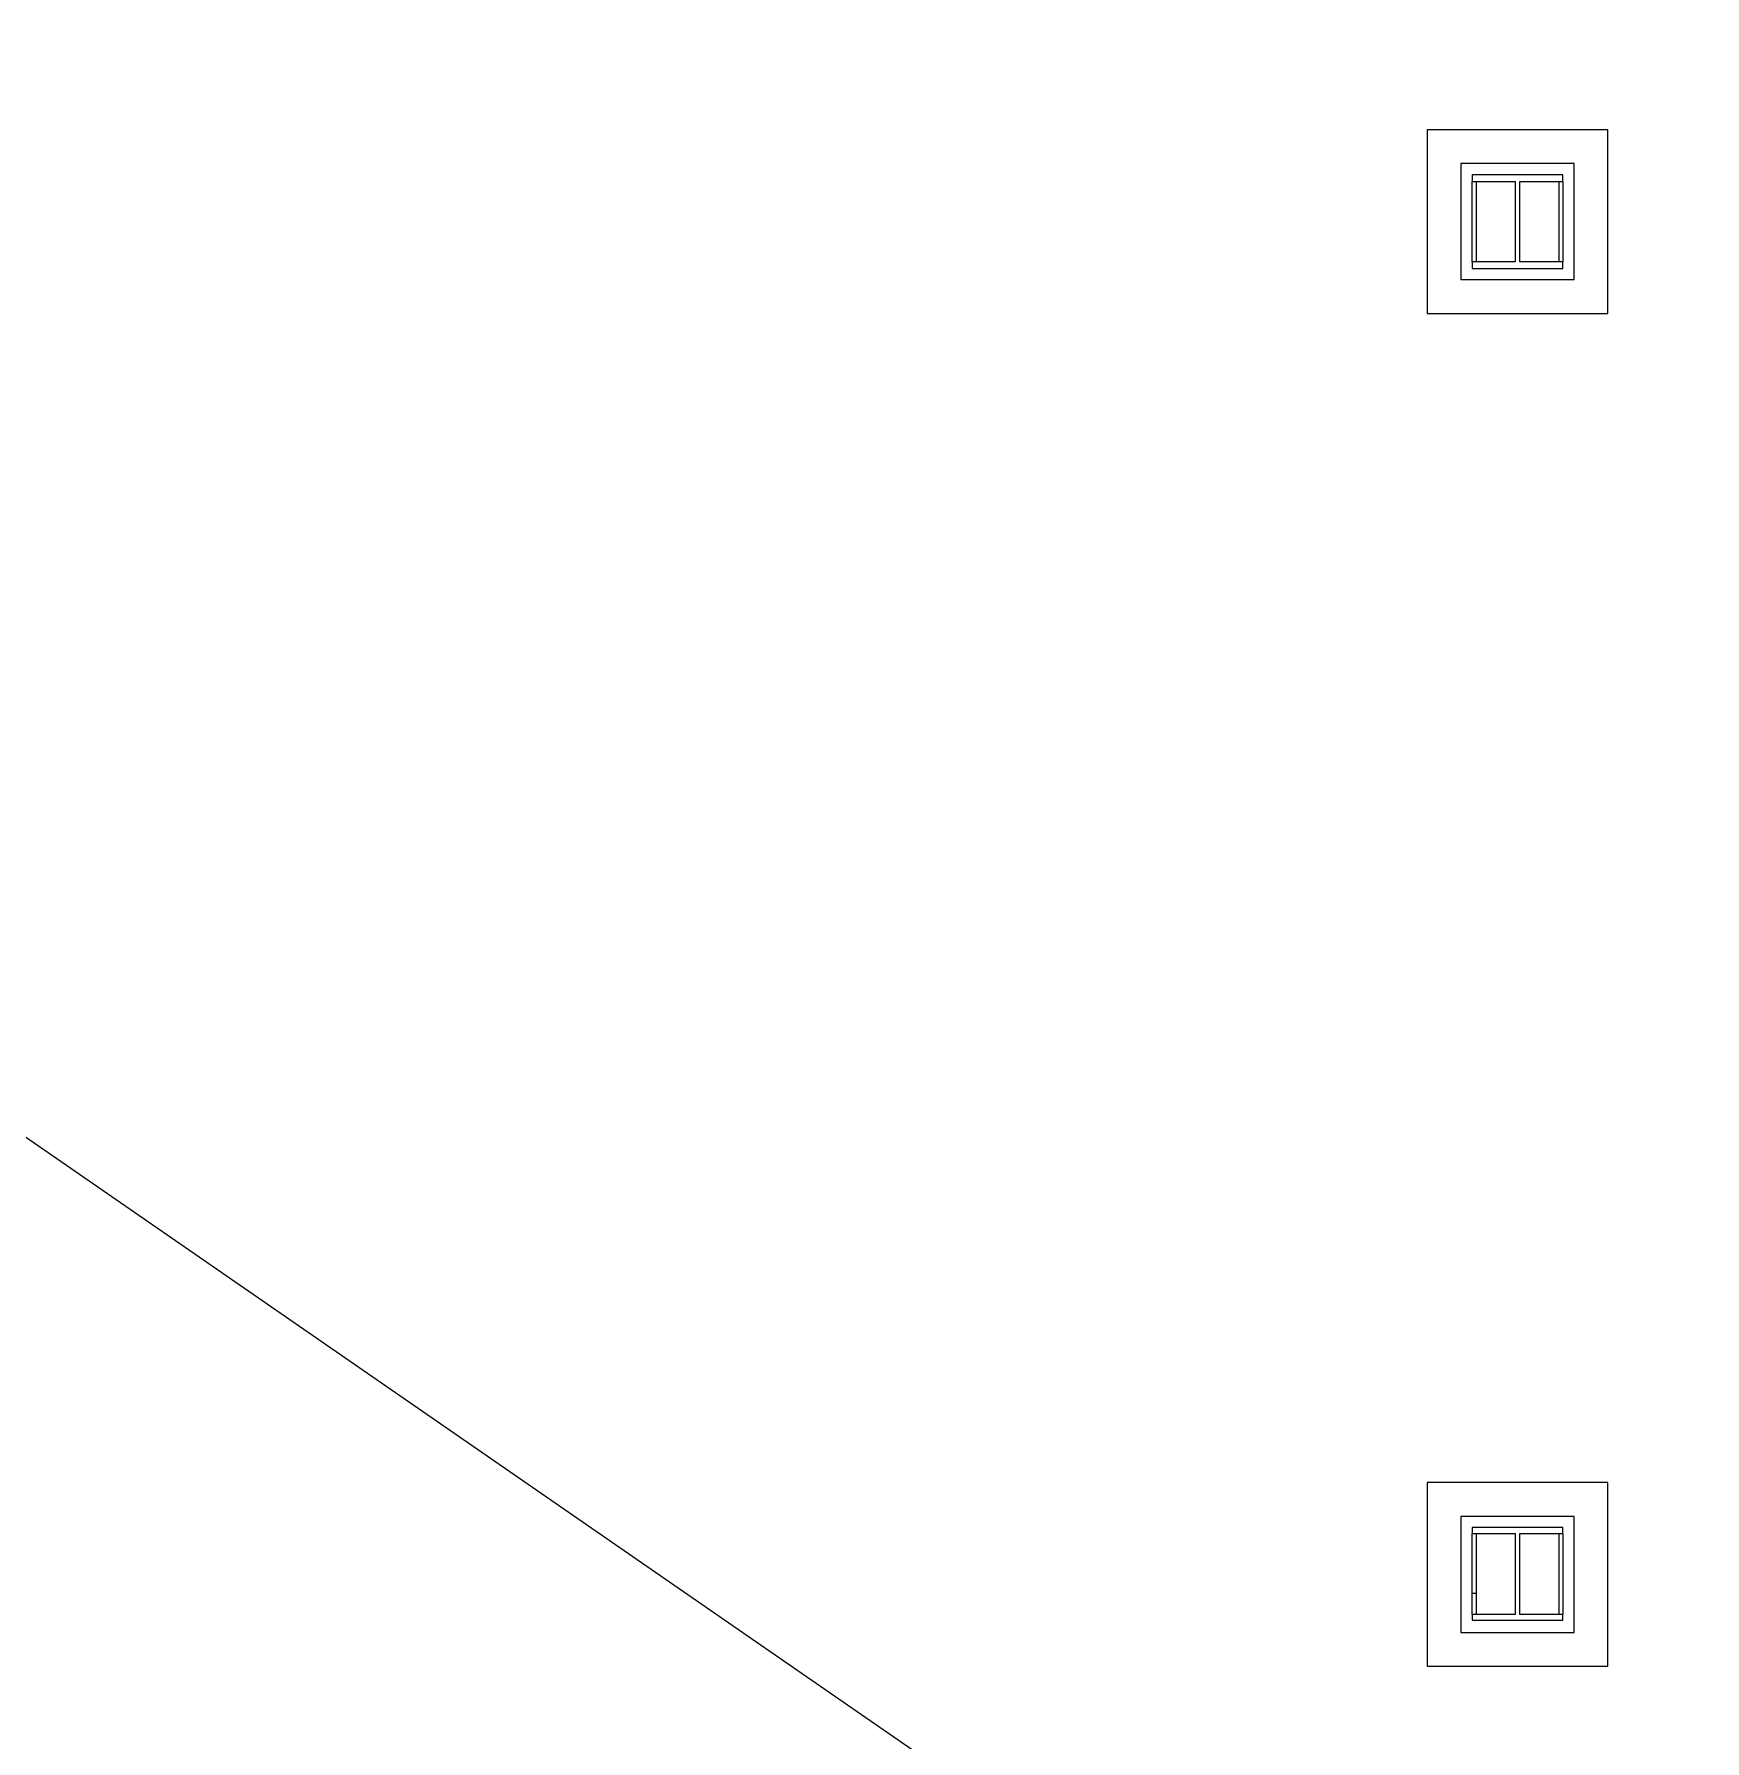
# Model space of a CAD drawing. Header units: millimetres. Extents: x -15161 to 10473752, y -72817 to 33960.
# Drawn here: x -955 to -214, y -23369 to -22611 of the extents above; entities that cross this region are included whole.
import ezdxf

# ---------------------------------------------------------------- set-up
doc = ezdxf.new("R2010")
doc.units = ezdxf.units.MM
doc.layers.add('PDF_幾何圖形', color=7, linetype='Continuous')

# ---------------------------------------------------------------- blocks, each defined once
blk = doc.blocks.new('庫板1140116')
at = {"color": 94}
for points in [[(-337.38, -22735.21), (-257.16, -22735.21), (-257.16, -22653.71), (-337.38, -22653.71)], [(-322.38, -22720.21), (-272.16, -22720.21), (-272.16, -22668.71), (-322.38, -22668.71)], [(-337.38, -23335.59), (-257.16, -23335.59), (-257.16, -23254.1), (-337.38, -23254.1)], [(-322.38, -23320.59), (-272.16, -23320.59), (-272.16, -23269.1), (-322.38, -23269.1)]]:
    blk.add_lwpolyline(points, close=True, dxfattribs=at)
blk = doc.blocks.new('建築底圖1140116')
at = {"layer": 'PDF_幾何圖形', "lineweight": 0}
for points in [[(-317.38, -22712.24), (-317.38, -22715.21), (-277.16, -22715.21), (-277.16, -22712.24), (-296.21, -22712.24), (-296.21, -22676.68), (-277.16, -22676.68), (-277.16, -22673.71), (-317.38, -22673.71), (-317.38, -22676.68), (-298.33, -22676.68), (-298.33, -22712.24)], [(-317.38, -22712.24), (-317.38, -22676.68), (-315.68, -22676.68), (-315.68, -22712.24)], [(-278.85, -22712.24), (-278.85, -22676.68), (-277.16, -22676.68), (-277.16, -22712.24)], [(-317.38, -23312.63), (-317.38, -23315.17), (-277.16, -23315.17), (-277.16, -23312.63), (-296.21, -23312.63), (-296.21, -23276.64), (-277.16, -23276.64), (-277.16, -23274.1), (-317.38, -23274.1), (-317.38, -23276.64), (-298.33, -23276.64), (-298.33, -23312.63)], [(-317.38, -23312.63), (-317.38, -23276.64), (-315.68, -23276.64), (-315.68, -23312.63)], [(-278.85, -23312.63), (-278.85, -23276.64), (-277.16, -23276.64), (-277.16, -23312.63)]]:
    blk.add_lwpolyline(points, close=True, dxfattribs=at)
blk.add_lwpolyline([(-315.68, -23303.31), (-317.38, -23303.31)], dxfattribs=at)

msp = doc.modelspace()

# ---------------------------------------------------------------- linework, layer by layer
at = {"color": 230}
msp.add_line((-2764.4316, -21853.7292), (3296.1753, -26040.3204), dxfattribs=at)

# ---------------------------------------------------------------- block references
at = {"color": 2}
for name in ['建築底圖1140116', '庫板1140116']:
    msp.add_blockref(name, (0, 0), dxfattribs=at)

doc.saveas('drawing.dxf')
